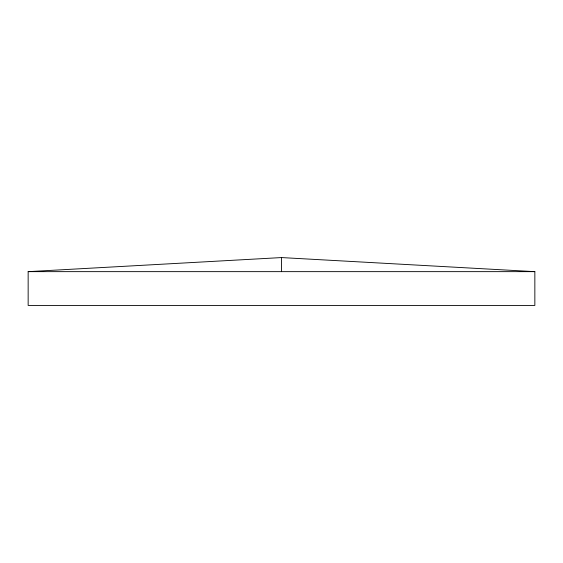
<?xml version="1.0" encoding="UTF-8"?>
<svg xmlns="http://www.w3.org/2000/svg" width="563" height="563" viewBox="0 0 563 563"><rect width="100%" height="100%" fill="white"/><g stroke="black" fill="none" stroke-linecap="round" stroke-linejoin="round"><path stroke-width="0.84" d="M28.15 271.647L281.5 257.572L534.85 271.647L534.85 305.428L28.15 305.428L28.15 271.647L534.85 271.647M281.5 257.572L281.5 271.647"/></g></svg>
